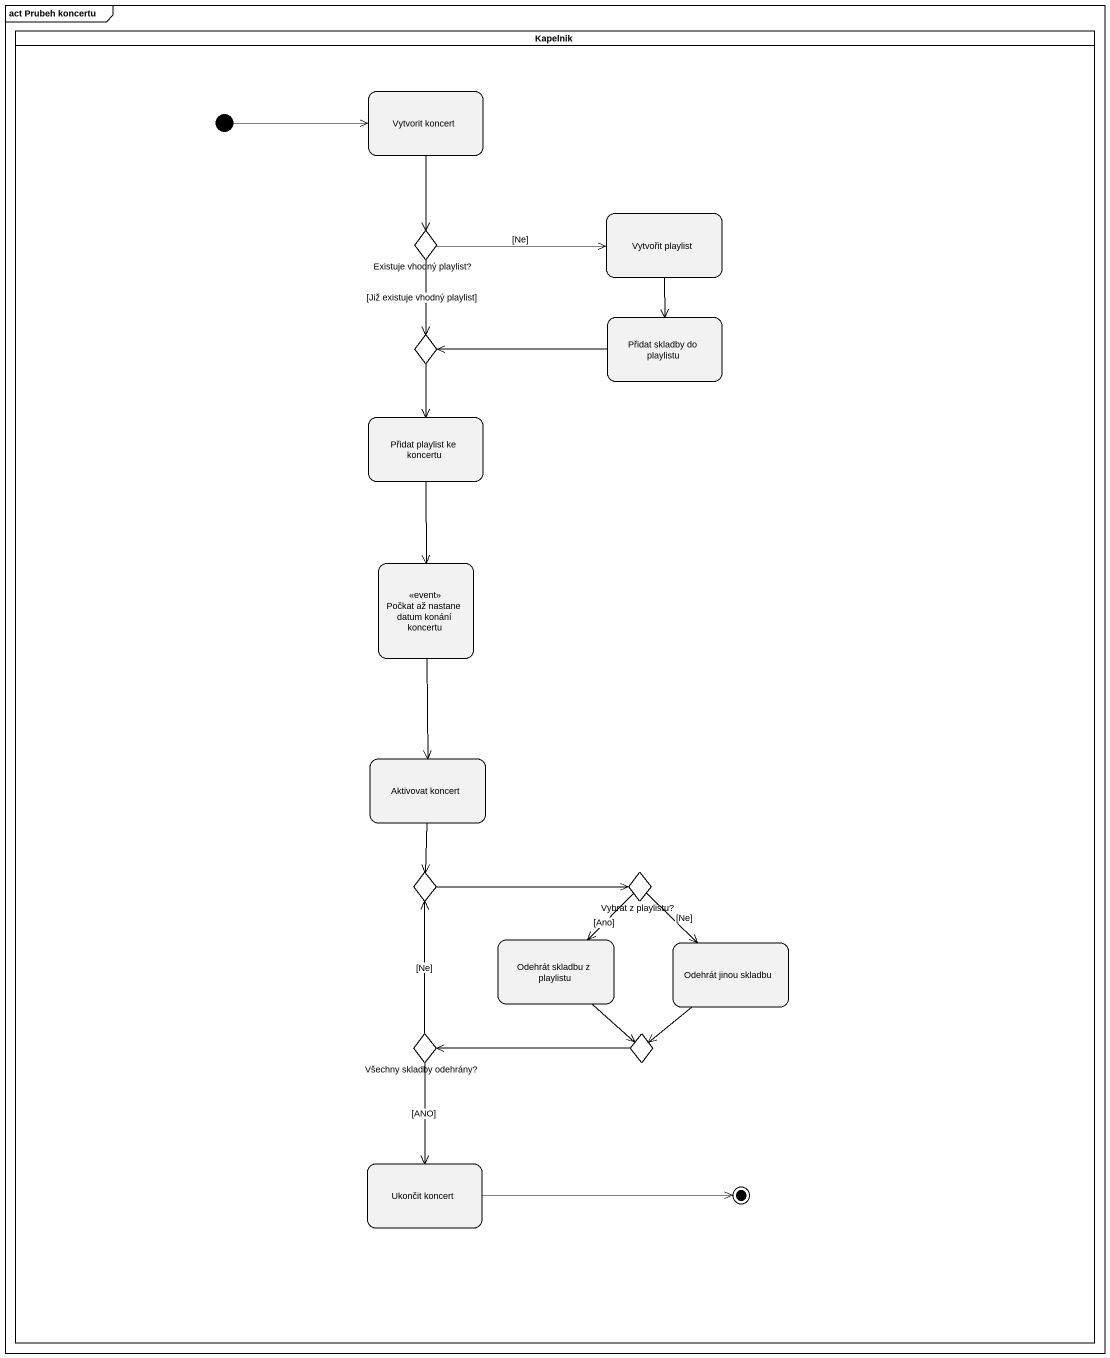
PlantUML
@startuml
mainframe act Prubeh koncertu
hide empty description
state Kapelnik <<partition>> {
  state "Vytvorit koncert" as Vytvorit_koncert
  state "Existuje vhodný playlist?" as Existuje_vhodný_playlist <<choice>>
  state "Vytvořit playlist" as Vytvořit_playlist
  state choice1 <<choice>>
  state "Přidat skladby do playlistu" as Přidat_skladby_do_playlistu
  state "Přidat playlist ke koncertu" as Přidat_playlist_ke_koncertu
  state "Počkat až nastane datum konání koncertu" as Počkat_až_nastane_datum <<event>>
  state "Aktivovat koncert" as Aktivovat_koncert
  state choice2 <<choice>>
  state "Vybrat z playlistu?" as Vybrat_z_playlistu <<choice>>
  state "Odehrát skladbu z playlistu" as Odehrát_skladbu_z_playlistu
  state "Odehrát jinou skladbu" as Odehrát_jinou_skladbu
  state "Všechny skladby odehrány?" as Všechny_skladby_odehrány <<choice>>
  state choice3 <<choice>>
  state "Ukončit koncert" as Ukončit_koncert
  [*] -right-> Vytvorit_koncert
  Ukončit_koncert -right-> [*]
}
Vytvorit_koncert --> Existuje_vhodný_playlist
Existuje_vhodný_playlist -right-> Vytvořit_playlist : [Ne]
Existuje_vhodný_playlist --> choice1 : [Již existuje vhodný playlist]
Vytvořit_playlist --> Přidat_skladby_do_playlistu
choice1 --> Přidat_playlist_ke_koncertu
Přidat_skladby_do_playlistu -left-> choice1
Přidat_playlist_ke_koncertu --> Počkat_až_nastane_datum
Počkat_až_nastane_datum --> Aktivovat_koncert
Aktivovat_koncert --> choice2
choice2 -right-> Vybrat_z_playlistu
Vybrat_z_playlistu --> Odehrát_skladbu_z_playlistu : [Ano]
Vybrat_z_playlistu --> Odehrát_jinou_skladbu : [Ne]
Odehrát_skladbu_z_playlistu --> choice3
Odehrát_jinou_skladbu --> choice3
Všechny_skladby_odehrány -up-> choice2 : [Ne]
Všechny_skladby_odehrány --> Ukončit_koncert : [ANO]
choice3 -left-> Všechny_skladby_odehrány
@enduml
